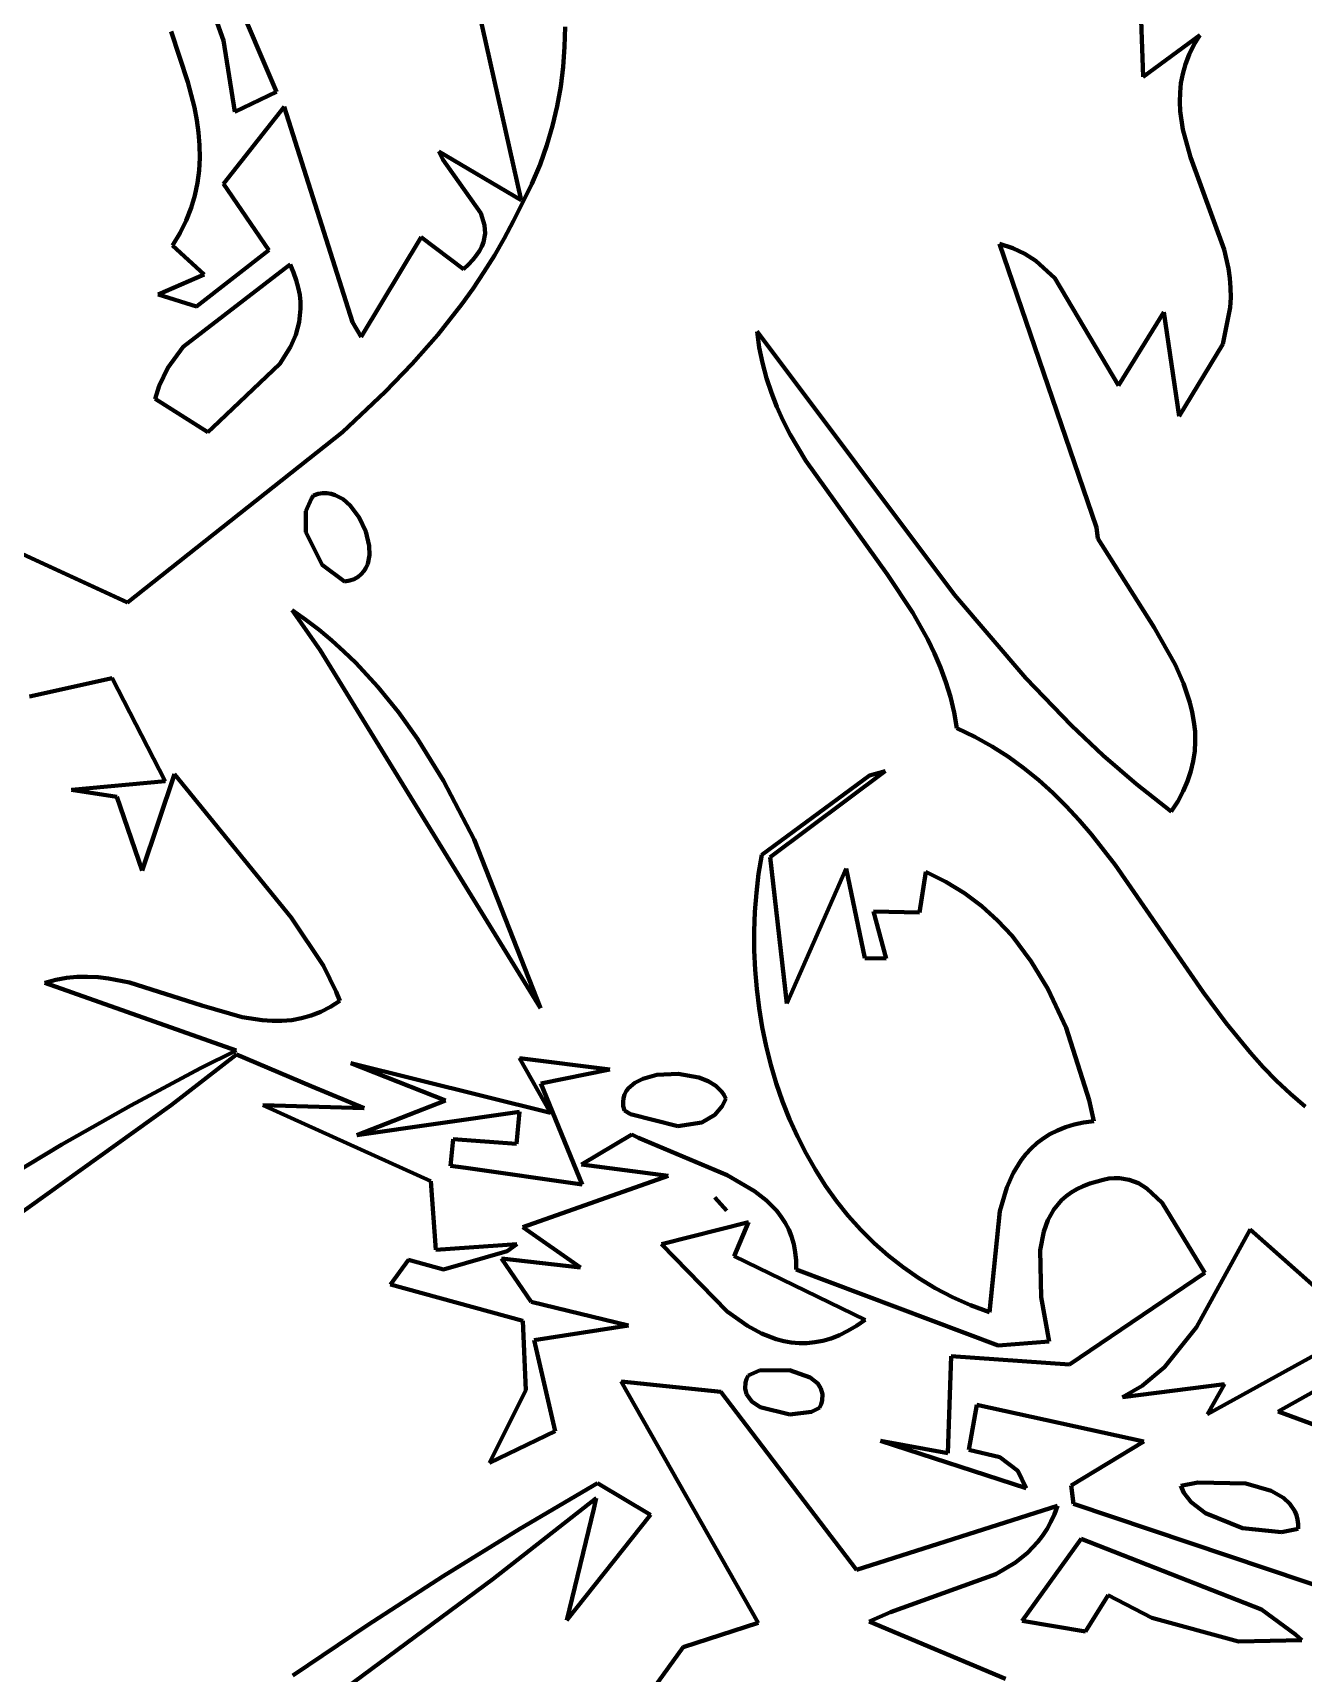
# Model space of a CAD drawing. Header units: millimetres. Extents: x 0 to 9.3, y 0 to 12.
# Drawn here: x 6.157 to 6.835, y 4.424 to 5.299 of the extents above; entities that cross this region are included whole.
import ezdxf

# ---------------------------------------------------------------- set-up
doc = ezdxf.new("R2010")
doc.units = ezdxf.units.MM
doc.layers.add('color#010101ff', color=7, linetype='CONTINUOUS', lineweight=100)
doc.layers.add('color#ffffffff', color=7, linetype='CONTINUOUS', lineweight=100)

msp = doc.modelspace()

# ---------------------------------------------------------------- linework, layer by layer
at = {"layer": 'color#010101ff'}
for p, q in [((6.36945, 5.42295), (6.41727, 5.20999)), ((6.28659, 5.26783), (6.22945, 5.40136)), ((6.74683, 5.34162), (6.74924, 5.27569)), ((6.24556, 5.33119), (6.25841, 5.29516)), ((6.23941, 5.27293), (6.23042, 5.30002)), ((6.44044, 5.29175), (6.44073, 5.30238)), ((6.74924, 5.27569), (6.77935, 5.29795)), ((6.77935, 5.29795), (6.77626, 5.29276)), ((6.25841, 5.29516), (6.26434, 5.25714)), ((6.43965, 5.28115), (6.44044, 5.29175)), ((6.77375, 5.28761), (6.77179, 5.2825)), ((6.77626, 5.29276), (6.77375, 5.28761)), ((6.43834, 5.2706), (6.43965, 5.28115)), ((6.77179, 5.2825), (6.77034, 5.27743)), ((6.2428, 5.25944), (6.23941, 5.27293)), ((6.43647, 5.26009), (6.43834, 5.2706)), ((6.76937, 5.27239), (6.76884, 5.26738)), ((6.77034, 5.27743), (6.76937, 5.27239)), ((6.26434, 5.25714), (6.28659, 5.26783)), ((6.76884, 5.26738), (6.76871, 5.2624)), ((6.76871, 5.2624), (6.76894, 5.25745)), ((6.24407, 5.25271), (6.2428, 5.25944)), ((6.245, 5.24598), (6.24407, 5.25271)), ((6.29073, 5.25974), (6.25828, 5.21861)), ((6.32726, 5.14478), (6.29073, 5.25974)), ((6.43403, 5.24964), (6.43647, 5.26009)), ((6.76894, 5.25745), (6.77038, 5.24759)), ((6.24555, 5.23927), (6.245, 5.24598)), ((6.43097, 5.23925), (6.43403, 5.24964)), ((6.77038, 5.24759), (6.77441, 5.2329)), ((6.24567, 5.23256), (6.24555, 5.23927)), ((6.41727, 5.20999), (6.37324, 5.23587)), ((6.37324, 5.23587), (6.37551, 5.23174)), ((6.42728, 5.22893), (6.43097, 5.23925)), ((6.24448, 5.21917), (6.24533, 5.22586)), ((6.24533, 5.22586), (6.24567, 5.23256)), ((6.37551, 5.23174), (6.39573, 5.20305)), ((6.42292, 5.21869), (6.42728, 5.22893)), ((6.77441, 5.2329), (6.79238, 5.18359)), ((6.24308, 5.21249), (6.24448, 5.21917)), ((6.25828, 5.21861), (6.28252, 5.18324)), ((6.41787, 5.20853), (6.42292, 5.21869)), ((6.24109, 5.20582), (6.24308, 5.21249)), ((6.41319, 5.19892), (6.41787, 5.20853)), ((6.23517, 5.1925), (6.23847, 5.19915)), ((6.23847, 5.19915), (6.24109, 5.20582)), ((6.39573, 5.20305), (6.39772, 5.1966)), ((6.23115, 5.18585), (6.23517, 5.1925)), ((6.39795, 5.19218), (6.39709, 5.18763)), ((6.39772, 5.1966), (6.39795, 5.19218)), ((6.40821, 5.18957), (6.41319, 5.19892)), ((6.24802, 5.17033), (6.23115, 5.18585)), ((6.28252, 5.18324), (6.24394, 5.15316)), ((6.36387, 5.19023), (6.33182, 5.137)), ((6.38638, 5.1731), (6.36387, 5.19023)), ((6.39498, 5.18295), (6.39341, 5.18055)), ((6.3962, 5.18531), (6.39498, 5.18295)), ((6.39709, 5.18763), (6.3962, 5.18531)), ((6.40294, 5.18046), (6.40821, 5.18957)), ((6.67966, 5.18434), (6.67254, 5.18666)), ((6.67254, 5.18666), (6.7242, 5.03522)), ((6.68609, 5.18127), (6.67966, 5.18434)), ((6.79238, 5.18359), (6.79467, 5.17346)), ((6.23685, 5.13178), (6.29115, 5.17355)), ((6.29115, 5.17355), (6.29386, 5.17564)), ((6.29386, 5.17564), (6.29572, 5.17143)), ((6.38913, 5.17563), (6.38638, 5.1731)), ((6.39147, 5.17811), (6.38913, 5.17563)), ((6.39341, 5.18055), (6.39147, 5.17811)), ((6.39739, 5.17157), (6.40294, 5.18046)), ((6.69192, 5.17753), (6.68609, 5.18127)), ((6.70199, 5.16835), (6.69192, 5.17753)), ((6.79467, 5.17346), (6.79542, 5.16833)), ((6.22355, 5.15964), (6.24802, 5.17033)), ((6.29572, 5.17143), (6.29718, 5.16733)), ((6.29718, 5.16733), (6.29828, 5.16334)), ((6.39158, 5.16291), (6.39739, 5.17157)), ((6.73597, 5.11116), (6.70199, 5.16835)), ((6.79542, 5.16833), (6.79585, 5.16317)), ((6.24394, 5.15316), (6.22355, 5.15964)), ((6.29828, 5.16334), (6.29902, 5.15945)), ((6.29902, 5.15945), (6.29942, 5.15566)), ((6.29942, 5.15566), (6.2995, 5.15197)), ((6.38551, 5.15446), (6.39158, 5.16291)), ((6.79594, 5.15796), (6.79565, 5.1527)), ((6.79585, 5.16317), (6.79594, 5.15796)), ((6.2995, 5.15197), (6.29876, 5.14486)), ((6.37268, 5.13815), (6.38551, 5.15446)), ((6.76023, 5.15026), (6.73597, 5.11116)), ((6.76833, 5.09464), (6.76023, 5.15026)), ((6.79565, 5.1527), (6.79176, 5.1331)), ((6.29693, 5.13811), (6.29414, 5.13167)), ((6.29876, 5.14486), (6.29693, 5.13811)), ((6.33182, 5.137), (6.32726, 5.14478)), ((6.359, 5.12256), (6.37268, 5.13815)), ((6.64852, 4.99931), (6.5431, 5.13991)), ((6.5431, 5.13991), (6.54428, 5.13137)), ((6.22858, 5.12049), (6.23685, 5.13178)), ((6.29414, 5.13167), (6.28842, 5.12257)), ((6.54428, 5.13137), (6.54597, 5.12309)), ((6.79176, 5.1331), (6.76833, 5.09464)), ((6.22404, 5.11096), (6.22858, 5.12049)), ((6.28842, 5.12257), (6.25276, 5.08858)), ((6.34458, 5.10761), (6.359, 5.12256)), ((6.54597, 5.12309), (6.54813, 5.11505)), ((6.54813, 5.11505), (6.55074, 5.10724)), ((6.22196, 5.10402), (6.22404, 5.11096)), ((6.24993, 5.0862), (6.22196, 5.10402)), ((6.32179, 5.08623), (6.34458, 5.10761)), ((6.55074, 5.10724), (6.55376, 5.09962)), ((6.55376, 5.09962), (6.55714, 5.09219)), ((6.2071, 4.99525), (6.32179, 5.08623)), ((6.25276, 5.08858), (6.24993, 5.0862)), ((6.55714, 5.09219), (6.56085, 5.08492)), ((6.56085, 5.08492), (6.56911, 5.07081)), ((6.56911, 5.07081), (6.61264, 5.01041)), ((6.30532, 5.05085), (6.30237, 5.04401)), ((6.30646, 5.05242), (6.30532, 5.05085)), ((6.30883, 5.05325), (6.30646, 5.05242)), ((6.31117, 5.05366), (6.30883, 5.05325)), ((6.31348, 5.05367), (6.31117, 5.05366)), ((6.31575, 5.05332), (6.31348, 5.05367)), ((6.31796, 5.05264), (6.31575, 5.05332)), ((6.32216, 5.05035), (6.31796, 5.05264)), ((6.326, 5.04705), (6.32216, 5.05035)), ((6.30237, 5.04401), (6.30228, 5.03282)), ((6.33085, 5.04066), (6.326, 5.04705)), ((6.1072, 5.04135), (6.2071, 4.99525)), ((6.30228, 5.03282), (6.31098, 5.01535)), ((6.33433, 5.03322), (6.33085, 5.04066)), ((6.33612, 5.02546), (6.33433, 5.03322)), ((6.7242, 5.03522), (6.72507, 5.02952)), ((6.33622, 5.02049), (6.33612, 5.02546)), ((6.72507, 5.02952), (6.75502, 4.982)), ((6.31098, 5.01535), (6.32298, 5.00644)), ((6.33447, 5.01388), (6.33532, 5.01593)), ((6.33532, 5.01593), (6.33622, 5.02049)), ((6.32298, 5.00644), (6.32572, 5.00696)), ((6.32572, 5.00696), (6.32811, 5.0078)), ((6.32811, 5.0078), (6.33017, 5.00894)), ((6.33017, 5.00894), (6.3319, 5.01036)), ((6.3319, 5.01036), (6.33333, 5.01201)), ((6.33333, 5.01201), (6.33447, 5.01388)), ((6.61264, 5.01041), (6.62632, 4.98982)), ((6.68652, 4.95489), (6.64852, 4.99931)), ((6.29507, 4.99116), (6.30994, 4.96992)), ((6.30236, 4.98602), (6.29507, 4.99116)), ((6.62632, 4.98982), (6.63433, 4.97552)), ((6.30938, 4.98062), (6.30236, 4.98602)), ((6.31615, 4.97499), (6.30938, 4.98062)), ((6.75502, 4.982), (6.76619, 4.96218)), ((6.32266, 4.96912), (6.31615, 4.97499)), ((6.63433, 4.97552), (6.63789, 4.96815)), ((6.30994, 4.96992), (6.42757, 4.77879)), ((6.32894, 4.96304), (6.32266, 4.96912)), ((6.34079, 4.95025), (6.32894, 4.96304)), ((6.63789, 4.96815), (6.6411, 4.96059)), ((6.19887, 4.95492), (6.15487, 4.9451)), ((6.22732, 4.9), (6.19887, 4.95492)), ((6.6411, 4.96059), (6.64392, 4.95284)), ((6.71086, 4.92969), (6.68652, 4.95489)), ((6.76619, 4.96218), (6.77068, 4.9521)), ((6.35177, 4.93671), (6.34079, 4.95025)), ((6.64392, 4.95284), (6.64633, 4.94488)), ((6.77068, 4.9521), (6.77413, 4.94191)), ((6.36195, 4.92251), (6.35177, 4.93671)), ((6.64633, 4.94488), (6.64827, 4.93668)), ((6.64827, 4.93668), (6.64972, 4.92823)), ((6.77413, 4.94191), (6.77539, 4.93676)), ((6.77539, 4.93676), (6.77631, 4.93159)), ((6.64972, 4.92823), (6.65941, 4.92361)), ((6.72787, 4.91365), (6.71086, 4.92969)), ((6.77631, 4.93159), (6.77685, 4.92639)), ((6.37584, 4.90015), (6.36195, 4.92251)), ((6.65941, 4.92361), (6.66859, 4.91849)), ((6.77698, 4.92116), (6.77668, 4.9159)), ((6.77685, 4.92639), (6.77698, 4.92116)), ((6.66859, 4.91849), (6.6773, 4.9129)), ((6.6773, 4.9129), (6.68558, 4.90688)), ((6.74561, 4.89831), (6.72787, 4.91365)), ((6.77592, 4.91062), (6.77466, 4.9053)), ((6.77668, 4.9159), (6.77592, 4.91062)), ((6.23213, 4.90375), (6.21494, 4.85232)), ((6.29454, 4.82714), (6.23213, 4.90375)), ((6.60321, 4.90298), (6.54558, 4.86057)), ((6.55009, 4.85933), (6.61146, 4.9053)), ((6.61146, 4.9053), (6.60321, 4.90298)), ((6.68558, 4.90688), (6.69345, 4.90045)), ((6.77466, 4.9053), (6.77288, 4.89995)), ((6.17729, 4.89525), (6.22732, 4.9)), ((6.20147, 4.89157), (6.17729, 4.89525)), ((6.39211, 4.8688), (6.37584, 4.90015)), ((6.69345, 4.90045), (6.70097, 4.89366)), ((6.70097, 4.89366), (6.70815, 4.88653)), ((6.76413, 4.88374), (6.74561, 4.89831)), ((6.77055, 4.89458), (6.76765, 4.88917)), ((6.77288, 4.89995), (6.77055, 4.89458)), ((6.21494, 4.85232), (6.20147, 4.89157)), ((6.70815, 4.88653), (6.71504, 4.87911)), ((6.76765, 4.88917), (6.76413, 4.88374)), ((6.71504, 4.87911), (6.72167, 4.87142)), ((6.42757, 4.77879), (6.39211, 4.8688)), ((6.72167, 4.87142), (6.73428, 4.85538)), ((6.54558, 4.86057), (6.54397, 4.85055)), ((6.55909, 4.78131), (6.55009, 4.85933)), ((6.54397, 4.85055), (6.54277, 4.84042)), ((6.59066, 4.8533), (6.55909, 4.78131)), ((6.60071, 4.80558), (6.59066, 4.8533)), ((6.63318, 4.85155), (6.62987, 4.82986)), ((6.64395, 4.84632), (6.63318, 4.85155)), ((6.73428, 4.85538), (6.78118, 4.78743)), ((6.54277, 4.84042), (6.54198, 4.83021)), ((6.65389, 4.84021), (6.64395, 4.84632)), ((6.66306, 4.83331), (6.65389, 4.84021)), ((6.67148, 4.82567), (6.66306, 4.83331)), ((6.31176, 4.80149), (6.29454, 4.82714)), ((6.54198, 4.83021), (6.5416, 4.81995)), ((6.62987, 4.82986), (6.60527, 4.8304)), ((6.60527, 4.8304), (6.61201, 4.80526)), ((6.67918, 4.81737), (6.67148, 4.82567)), ((6.5416, 4.81995), (6.54163, 4.80966)), ((6.68945, 4.80382), (6.67918, 4.81737)), ((6.54163, 4.80966), (6.54207, 4.79936)), ((6.61201, 4.80526), (6.60071, 4.80558)), ((6.31857, 4.78758), (6.31176, 4.80149)), ((6.54207, 4.79936), (6.54292, 4.78908)), ((6.6983, 4.78917), (6.68945, 4.80382)), ((6.1631, 4.79238), (6.1688, 4.79394)), ((6.26505, 4.75629), (6.1631, 4.79238)), ((6.1688, 4.79394), (6.17449, 4.79497)), ((6.17449, 4.79497), (6.18016, 4.79552)), ((6.18016, 4.79552), (6.18582, 4.79563)), ((6.18582, 4.79563), (6.19146, 4.79534)), ((6.19146, 4.79534), (6.19708, 4.7947)), ((6.19708, 4.7947), (6.20828, 4.79254)), ((6.20828, 4.79254), (6.24684, 4.78026)), ((6.54292, 4.78908), (6.54419, 4.77884)), ((6.70807, 4.76831), (6.6983, 4.78917)), ((6.24684, 4.78026), (6.2684, 4.77411)), ((6.3103, 4.77688), (6.31542, 4.77948)), ((6.31542, 4.77948), (6.3205, 4.78274)), ((6.3205, 4.78274), (6.31857, 4.78758)), ((6.78118, 4.78743), (6.7934, 4.77085)), ((6.2684, 4.77411), (6.27904, 4.77239)), ((6.27904, 4.77239), (6.28432, 4.77203)), ((6.28432, 4.77203), (6.28957, 4.77205)), ((6.28957, 4.77205), (6.29479, 4.7725)), ((6.29479, 4.7725), (6.29999, 4.77343)), ((6.29999, 4.77343), (6.30516, 4.77487)), ((6.30516, 4.77487), (6.3103, 4.77688)), ((6.54419, 4.77884), (6.54587, 4.76867)), ((6.7934, 4.77085), (6.80638, 4.75498)), ((6.54587, 4.76867), (6.54796, 4.75858)), ((6.72031, 4.72973), (6.70807, 4.76831)), ((6.26528, 4.75404), (6.23051, 4.7271)), ((6.24616, 4.74679), (6.26505, 4.75629)), ((6.30515, 4.73725), (6.26528, 4.75404)), ((6.54796, 4.75858), (6.55046, 4.74861)), ((6.80638, 4.75498), (6.81323, 4.7474)), ((6.20884, 4.72698), (6.24616, 4.74679)), ((6.32633, 4.74955), (6.3768, 4.72949)), ((6.43281, 4.723), (6.32633, 4.74955)), ((6.46452, 4.74614), (6.41632, 4.75207)), ((6.41632, 4.75207), (6.43281, 4.723)), ((6.42773, 4.73859), (6.46452, 4.74614)), ((6.55046, 4.74861), (6.55339, 4.73879)), ((6.81323, 4.7474), (6.82038, 4.74009)), ((6.33346, 4.72541), (6.30515, 4.73725)), ((6.44973, 4.68477), (6.42773, 4.73859)), ((6.47459, 4.73622), (6.47334, 4.7346)), ((6.4779, 4.73898), (6.47459, 4.73622)), ((6.48213, 4.74113), (6.4779, 4.73898)), ((6.48971, 4.74318), (6.48213, 4.74113)), ((6.501, 4.74373), (6.48971, 4.74318)), ((6.51205, 4.74179), (6.501, 4.74373)), ((6.51694, 4.73987), (6.51205, 4.74179)), ((6.52112, 4.73733), (6.51694, 4.73987)), ((6.52438, 4.73417), (6.52112, 4.73733)), ((6.55339, 4.73879), (6.55672, 4.72912)), ((6.82038, 4.74009), (6.82785, 4.7331)), ((6.23051, 4.7271), (6.03324, 4.58578)), ((6.17213, 4.70614), (6.20884, 4.72698)), ((6.36907, 4.68659), (6.27941, 4.72699)), ((6.27941, 4.72699), (6.33346, 4.72541)), ((6.3768, 4.72949), (6.32956, 4.71105)), ((6.47181, 4.7309), (6.47158, 4.72882)), ((6.47158, 4.72882), (6.47173, 4.72659)), ((6.47173, 4.72659), (6.47231, 4.7242)), ((6.47241, 4.73283), (6.47181, 4.7309)), ((6.47334, 4.7346), (6.47241, 4.73283)), ((6.52057, 4.72186), (6.52457, 4.72646)), ((6.52559, 4.73235), (6.52438, 4.73417)), ((6.52457, 4.72646), (6.52649, 4.73037)), ((6.52649, 4.73037), (6.52559, 4.73235)), ((6.55672, 4.72912), (6.56048, 4.71964)), ((6.72284, 4.71856), (6.72031, 4.72973)), ((6.82785, 4.7331), (6.83569, 4.72645)), ((6.32956, 4.71105), (6.41628, 4.72352)), ((6.41628, 4.72352), (6.41481, 4.70636)), ((6.47231, 4.7242), (6.47559, 4.72225)), ((6.47559, 4.72225), (6.50092, 4.71587)), ((6.50092, 4.71587), (6.5136, 4.71787)), ((6.5136, 4.71787), (6.52057, 4.72186)), ((6.56048, 4.71964), (6.56465, 4.71038)), ((6.71238, 4.71673), (6.71742, 4.71781)), ((6.71742, 4.71781), (6.72284, 4.71856)), ((6.47632, 4.7114), (6.44934, 4.69534)), ((6.47976, 4.70962), (6.47632, 4.7114)), ((6.52716, 4.68966), (6.47976, 4.70962)), ((6.56465, 4.71038), (6.56924, 4.70135)), ((6.69242, 4.7068), (6.69577, 4.70934)), ((6.69577, 4.70934), (6.69942, 4.71162)), ((6.69942, 4.71162), (6.7034, 4.71362)), ((6.7034, 4.71362), (6.70771, 4.71533)), ((6.70771, 4.71533), (6.71238, 4.71673)), ((6.13602, 4.68432), (6.17213, 4.70614)), ((6.38087, 4.70888), (6.37945, 4.69479)), ((6.41481, 4.70636), (6.38087, 4.70888)), ((6.56924, 4.70135), (6.57424, 4.69258)), ((6.6841, 4.69779), (6.6866, 4.70101)), ((6.6866, 4.70101), (6.68937, 4.70402)), ((6.68937, 4.70402), (6.69242, 4.7068)), ((6.37945, 4.69479), (6.38763, 4.69362)), ((6.38763, 4.69362), (6.44973, 4.68477)), ((6.44934, 4.69534), (6.4957, 4.68939)), ((6.57424, 4.69258), (6.57967, 4.6841)), ((6.67983, 4.69076), (6.6841, 4.69779)), ((6.37162, 4.64994), (6.36907, 4.68659)), ((6.4957, 4.68939), (6.41812, 4.66203)), ((6.54179, 4.68127), (6.52716, 4.68966)), ((6.57967, 4.6841), (6.58551, 4.67592)), ((6.67274, 4.67055), (6.67643, 4.68307)), ((6.67643, 4.68307), (6.67983, 4.69076)), ((6.71711, 4.68389), (6.71378, 4.68232)), ((6.72074, 4.68522), (6.71711, 4.68389)), ((6.72471, 4.6863), (6.72074, 4.68522)), ((6.72782, 4.68727), (6.72471, 4.6863)), ((6.73081, 4.68789), (6.72782, 4.68727)), ((6.73369, 4.68819), (6.73081, 4.68789)), ((6.73647, 4.68818), (6.73369, 4.68819)), ((6.74173, 4.68731), (6.73647, 4.68818)), ((6.74661, 4.68541), (6.74173, 4.68731)), ((6.75114, 4.68262), (6.74661, 4.68541)), ((6.52065, 4.67773), (6.52688, 4.67084)), ((6.52549, 4.67237), (6.52065, 4.67773)), ((6.54816, 4.67629), (6.54179, 4.68127)), ((6.55368, 4.67064), (6.54816, 4.67629)), ((6.58551, 4.67592), (6.59178, 4.66808)), ((6.70558, 4.6763), (6.70147, 4.67134)), ((6.70803, 4.67851), (6.70558, 4.6763)), ((6.71076, 4.68052), (6.70803, 4.67851)), ((6.71378, 4.68232), (6.71076, 4.68052)), ((6.75925, 4.67491), (6.75114, 4.68262)), ((6.78208, 4.63763), (6.75925, 4.67491)), ((6.52688, 4.67084), (6.52549, 4.67237)), ((6.55607, 4.66754), (6.55368, 4.67064)), ((6.55819, 4.66423), (6.55607, 4.66754)), ((6.59178, 4.66808), (6.59846, 4.6606)), ((6.66718, 4.61658), (6.67274, 4.67055)), ((6.69834, 4.66574), (6.69609, 4.6596)), ((6.70147, 4.67134), (6.69834, 4.66574)), ((6.41812, 4.66203), (6.44884, 4.64049)), ((6.49214, 4.65284), (6.5386, 4.66467)), ((6.5386, 4.66467), (6.53086, 4.64645)), ((6.56001, 4.66071), (6.55819, 4.66423)), ((6.56153, 4.65695), (6.56001, 4.66071)), ((6.56271, 4.65296), (6.56153, 4.65695)), ((6.59846, 4.6606), (6.60557, 4.65351)), ((6.69609, 4.6596), (6.69415, 4.64963)), ((6.80626, 4.6608), (6.77773, 4.60868)), ((6.86599, 4.60766), (6.80626, 4.6608)), ((6.41499, 4.65285), (6.37162, 4.64994)), ((6.37584, 4.63939), (6.40974, 4.64922)), ((6.40974, 4.64922), (6.41499, 4.65285)), ((6.52721, 4.61696), (6.49214, 4.65284)), ((6.56353, 4.64871), (6.56271, 4.65296)), ((6.56399, 4.64419), (6.56353, 4.64871)), ((6.60557, 4.65351), (6.6131, 4.64682)), ((6.69415, 4.64963), (6.6947, 4.62465)), ((6.34751, 4.63142), (6.35709, 4.64453)), ((6.35709, 4.64453), (6.37584, 4.63939)), ((6.44884, 4.64049), (6.40669, 4.64519)), ((6.40669, 4.64519), (6.42255, 4.62214)), ((6.53086, 4.64645), (6.60089, 4.61253)), ((6.56404, 4.63938), (6.56399, 4.64419)), ((6.6718, 4.59876), (6.56404, 4.63938)), ((6.6131, 4.64682), (6.62105, 4.64056)), ((6.62105, 4.64056), (6.62943, 4.63475)), ((6.4182, 4.612), (6.34751, 4.63142)), ((6.62943, 4.63475), (6.63823, 4.62943)), ((6.70987, 4.58879), (6.78208, 4.63763)), ((6.42255, 4.62214), (6.47444, 4.60959)), ((6.63823, 4.62943), (6.64745, 4.62461)), ((6.64745, 4.62461), (6.6571, 4.62032)), ((6.6947, 4.62465), (6.69905, 4.60098)), ((6.53804, 4.60927), (6.52721, 4.61696)), ((6.6571, 4.62032), (6.66718, 4.61658)), ((6.41976, 4.57506), (6.4182, 4.612)), ((6.47444, 4.60959), (6.42411, 4.60164)), ((6.54557, 4.60522), (6.53804, 4.60927)), ((6.55335, 4.60223), (6.54557, 4.60522)), ((6.58711, 4.60437), (6.58266, 4.60265)), ((6.59164, 4.60658), (6.58711, 4.60437)), ((6.59623, 4.6093), (6.59164, 4.60658)), ((6.60089, 4.61253), (6.59623, 4.6093)), ((6.77773, 4.60868), (6.76063, 4.58731)), ((6.7835, 4.56222), (6.86599, 4.60766)), ((6.42411, 4.60164), (6.43537, 4.55308)), ((6.55734, 4.60119), (6.55335, 4.60223)), ((6.5614, 4.60048), (6.55734, 4.60119)), ((6.56552, 4.60012), (6.5614, 4.60048)), ((6.5697, 4.60014), (6.56552, 4.60012)), ((6.57395, 4.60055), (6.5697, 4.60014)), ((6.57827, 4.60138), (6.57395, 4.60055)), ((6.58266, 4.60265), (6.57827, 4.60138)), ((6.69905, 4.60098), (6.6718, 4.59876)), ((6.64496, 4.54136), (6.64676, 4.5931)), ((6.64676, 4.5931), (6.70987, 4.58879)), ((6.76063, 4.58731), (6.74859, 4.57731)), ((6.86715, 4.58951), (6.82122, 4.56366)), ((6.54365, 4.45082), (6.47068, 4.57959)), ((6.47068, 4.57959), (6.52382, 4.5742)), ((6.53673, 4.57581), (6.53698, 4.57914)), ((6.53698, 4.57914), (6.53754, 4.58093)), ((6.53754, 4.58093), (6.53841, 4.5828)), ((6.53841, 4.5828), (6.54445, 4.58543)), ((6.54445, 4.58543), (6.56044, 4.58576)), ((6.56044, 4.58576), (6.57153, 4.58182)), ((6.57153, 4.58182), (6.57547, 4.57854)), ((6.57547, 4.57854), (6.5772, 4.57588)), ((6.73815, 4.57123), (6.79263, 4.57817)), ((6.79263, 4.57817), (6.7835, 4.56222)), ((6.40033, 4.53627), (6.41976, 4.57506)), ((6.52382, 4.5742), (6.59627, 4.47909)), ((6.53753, 4.57281), (6.53673, 4.57581)), ((6.54038, 4.56897), (6.53753, 4.57281)), ((6.54479, 4.56594), (6.54038, 4.56897)), ((6.5772, 4.57588), (6.57803, 4.57284)), ((6.57785, 4.56942), (6.57733, 4.56757)), ((6.57803, 4.57284), (6.57785, 4.56942)), ((6.74859, 4.57731), (6.73815, 4.57123)), ((6.56061, 4.56207), (6.54479, 4.56594)), ((6.57216, 4.56347), (6.56061, 4.56207)), ((6.5765, 4.56563), (6.57216, 4.56347)), ((6.57733, 4.56757), (6.5765, 4.56563)), ((6.66046, 4.56723), (6.65613, 4.54326)), ((6.74956, 4.54753), (6.66046, 4.56723)), ((6.82122, 4.56366), (6.92823, 4.52379)), ((6.43537, 4.55308), (6.40033, 4.53627)), ((6.68682, 4.52271), (6.60901, 4.5479)), ((6.60901, 4.5479), (6.64496, 4.54136)), ((6.65613, 4.54326), (6.67275, 4.53921)), ((6.71077, 4.52407), (6.74956, 4.54753)), ((6.67275, 4.53921), (6.68234, 4.53189)), ((6.41649, 4.50102), (6.45791, 4.52546)), ((6.45791, 4.52546), (6.4863, 4.5084)), ((6.68234, 4.53189), (6.68682, 4.52271)), ((6.7784, 4.52569), (6.76929, 4.52395)), ((6.80403, 4.52516), (6.7784, 4.52569)), ((6.8175, 4.52133), (6.80403, 4.52516)), ((6.4573, 4.5173), (6.40216, 4.47417)), ((6.45597, 4.51177), (6.4573, 4.5173)), ((6.71203, 4.51427), (6.71077, 4.52407)), ((6.76929, 4.52395), (6.77091, 4.52029)), ((6.77091, 4.52029), (6.77484, 4.51522)), ((6.82408, 4.51754), (6.8175, 4.52133)), ((6.82754, 4.51431), (6.82408, 4.51754)), ((6.44163, 4.45235), (6.45597, 4.51177)), ((6.4863, 4.5084), (6.44163, 4.45235)), ((6.59627, 4.47909), (6.70343, 4.51333)), ((6.70182, 4.5089), (6.69996, 4.50477)), ((6.70343, 4.51333), (6.70182, 4.5089)), ((6.90556, 4.44934), (6.71203, 4.51427)), ((6.77484, 4.51522), (6.78237, 4.50936)), ((6.78237, 4.50936), (6.80223, 4.50132)), ((6.83008, 4.51049), (6.82754, 4.51431)), ((6.83096, 4.50835), (6.83008, 4.51049)), ((6.83156, 4.50604), (6.83096, 4.50835)), ((6.37558, 4.47575), (6.41649, 4.50102)), ((6.69786, 4.50093), (6.69554, 4.49736)), ((6.69996, 4.50477), (6.69786, 4.50093)), ((6.80223, 4.50132), (6.82307, 4.49929)), ((6.82307, 4.49929), (6.83183, 4.50093)), ((6.83186, 4.50357), (6.83156, 4.50604)), ((6.83183, 4.50093), (6.83186, 4.50357)), ((6.68456, 4.4519), (6.71608, 4.49568)), ((6.69302, 4.49405), (6.68738, 4.48814)), ((6.69554, 4.49736), (6.69302, 4.49405)), ((6.71608, 4.49568), (6.8123, 4.45796)), ((6.68107, 4.48306), (6.67054, 4.47676)), ((6.68738, 4.48814), (6.68107, 4.48306)), ((6.40216, 4.47417), (6.15781, 4.29351)), ((6.3352, 4.44967), (6.37558, 4.47575)), ((6.67054, 4.47676), (6.61432, 4.45649)), ((6.73042, 4.4657), (6.71848, 4.44616)), ((6.75373, 4.45354), (6.73042, 4.4657)), ((6.61432, 4.45649), (6.60294, 4.45149)), ((6.8123, 4.45796), (6.83049, 4.44463)), ((6.29533, 4.42282), (6.3352, 4.44967)), ((6.50361, 4.43791), (6.54365, 4.45082)), ((6.60294, 4.45149), (6.67574, 4.421)), ((6.71848, 4.44616), (6.68456, 4.4519)), ((6.80008, 4.44099), (6.75373, 4.45354)), ((6.47536, 4.3988), (6.50361, 4.43791)), ((6.8339, 4.44157), (6.80008, 4.44099)), ((6.83049, 4.44463), (6.8339, 4.44157))]:
    msp.add_line(p, q, dxfattribs=at)
at = {"layer": 'color#ffffffff'}
for p, q in [((6.41727, 5.20999), (6.36945, 5.42295)), ((6.22945, 5.40136), (6.28659, 5.26783)), ((6.74924, 5.27569), (6.74683, 5.34162)), ((6.25841, 5.29516), (6.24556, 5.33119)), ((6.23042, 5.30002), (6.23941, 5.27293)), ((6.44073, 5.30238), (6.44044, 5.29175)), ((6.77935, 5.29795), (6.74924, 5.27569)), ((6.77626, 5.29276), (6.77935, 5.29795)), ((6.26434, 5.25714), (6.25841, 5.29516)), ((6.44044, 5.29175), (6.43965, 5.28115)), ((6.77179, 5.2825), (6.77375, 5.28761)), ((6.77375, 5.28761), (6.77626, 5.29276)), ((6.43965, 5.28115), (6.43834, 5.2706)), ((6.77034, 5.27743), (6.77179, 5.2825)), ((6.23941, 5.27293), (6.2428, 5.25944)), ((6.43834, 5.2706), (6.43647, 5.26009)), ((6.76884, 5.26738), (6.76937, 5.27239)), ((6.76937, 5.27239), (6.77034, 5.27743)), ((6.28659, 5.26783), (6.26434, 5.25714)), ((6.76871, 5.2624), (6.76884, 5.26738)), ((6.76894, 5.25745), (6.76871, 5.2624)), ((6.2428, 5.25944), (6.24407, 5.25271)), ((6.24407, 5.25271), (6.245, 5.24598)), ((6.25828, 5.21861), (6.29073, 5.25974)), ((6.29073, 5.25974), (6.32726, 5.14478)), ((6.43647, 5.26009), (6.43403, 5.24964)), ((6.77038, 5.24759), (6.76894, 5.25745)), ((6.245, 5.24598), (6.24555, 5.23927)), ((6.43403, 5.24964), (6.43097, 5.23925)), ((6.77441, 5.2329), (6.77038, 5.24759)), ((6.24555, 5.23927), (6.24567, 5.23256)), ((6.37551, 5.23174), (6.37324, 5.23587)), ((6.37324, 5.23587), (6.41727, 5.20999)), ((6.43097, 5.23925), (6.42728, 5.22893)), ((6.24533, 5.22586), (6.24448, 5.21917)), ((6.24567, 5.23256), (6.24533, 5.22586)), ((6.39573, 5.20305), (6.37551, 5.23174)), ((6.42728, 5.22893), (6.42292, 5.21869)), ((6.79238, 5.18359), (6.77441, 5.2329)), ((6.24448, 5.21917), (6.24308, 5.21249)), ((6.28252, 5.18324), (6.25828, 5.21861)), ((6.42292, 5.21869), (6.41787, 5.20853)), ((6.24308, 5.21249), (6.24109, 5.20582)), ((6.41787, 5.20853), (6.41319, 5.19892)), ((6.23847, 5.19915), (6.23517, 5.1925)), ((6.24109, 5.20582), (6.23847, 5.19915)), ((6.39772, 5.1966), (6.39573, 5.20305)), ((6.23517, 5.1925), (6.23115, 5.18585)), ((6.39709, 5.18763), (6.39795, 5.19218)), ((6.39795, 5.19218), (6.39772, 5.1966)), ((6.41319, 5.19892), (6.40821, 5.18957)), ((6.23115, 5.18585), (6.24802, 5.17033)), ((6.24394, 5.15316), (6.28252, 5.18324)), ((6.33182, 5.137), (6.36387, 5.19023)), ((6.36387, 5.19023), (6.38638, 5.1731)), ((6.39341, 5.18055), (6.39498, 5.18295)), ((6.39498, 5.18295), (6.3962, 5.18531)), ((6.3962, 5.18531), (6.39709, 5.18763)), ((6.40821, 5.18957), (6.40294, 5.18046)), ((6.7242, 5.03522), (6.67254, 5.18666)), ((6.67254, 5.18666), (6.67966, 5.18434)), ((6.67966, 5.18434), (6.68609, 5.18127)), ((6.79467, 5.17346), (6.79238, 5.18359)), ((6.29115, 5.17355), (6.23685, 5.13178)), ((6.29386, 5.17564), (6.29115, 5.17355)), ((6.29572, 5.17143), (6.29386, 5.17564)), ((6.38638, 5.1731), (6.38913, 5.17563)), ((6.38913, 5.17563), (6.39147, 5.17811)), ((6.39147, 5.17811), (6.39341, 5.18055)), ((6.40294, 5.18046), (6.39739, 5.17157)), ((6.68609, 5.18127), (6.69192, 5.17753)), ((6.69192, 5.17753), (6.70199, 5.16835)), ((6.79542, 5.16833), (6.79467, 5.17346)), ((6.24802, 5.17033), (6.22355, 5.15964)), ((6.29718, 5.16733), (6.29572, 5.17143)), ((6.29828, 5.16334), (6.29718, 5.16733)), ((6.39739, 5.17157), (6.39158, 5.16291)), ((6.70199, 5.16835), (6.73597, 5.11116)), ((6.79585, 5.16317), (6.79542, 5.16833)), ((6.22355, 5.15964), (6.24394, 5.15316)), ((6.29902, 5.15945), (6.29828, 5.16334)), ((6.29942, 5.15566), (6.29902, 5.15945)), ((6.2995, 5.15197), (6.29942, 5.15566)), ((6.39158, 5.16291), (6.38551, 5.15446)), ((6.79565, 5.1527), (6.79594, 5.15796)), ((6.79594, 5.15796), (6.79585, 5.16317)), ((6.29876, 5.14486), (6.2995, 5.15197)), ((6.38551, 5.15446), (6.37268, 5.13815)), ((6.73597, 5.11116), (6.76023, 5.15026)), ((6.76023, 5.15026), (6.76833, 5.09464)), ((6.79176, 5.1331), (6.79565, 5.1527)), ((6.29414, 5.13167), (6.29693, 5.13811)), ((6.29693, 5.13811), (6.29876, 5.14486)), ((6.32726, 5.14478), (6.33182, 5.137)), ((6.37268, 5.13815), (6.359, 5.12256)), ((6.54428, 5.13137), (6.5431, 5.13991)), ((6.5431, 5.13991), (6.64852, 4.99931)), ((6.23685, 5.13178), (6.22858, 5.12049)), ((6.28842, 5.12257), (6.29414, 5.13167)), ((6.54597, 5.12309), (6.54428, 5.13137)), ((6.76833, 5.09464), (6.79176, 5.1331)), ((6.22858, 5.12049), (6.22404, 5.11096)), ((6.25276, 5.08858), (6.28842, 5.12257)), ((6.359, 5.12256), (6.34458, 5.10761)), ((6.54813, 5.11505), (6.54597, 5.12309)), ((6.55074, 5.10724), (6.54813, 5.11505)), ((6.22404, 5.11096), (6.22196, 5.10402)), ((6.22196, 5.10402), (6.24993, 5.0862)), ((6.34458, 5.10761), (6.32179, 5.08623)), ((6.55376, 5.09962), (6.55074, 5.10724)), ((6.55714, 5.09219), (6.55376, 5.09962)), ((6.32179, 5.08623), (6.2071, 4.99525)), ((6.24993, 5.0862), (6.25276, 5.08858)), ((6.56085, 5.08492), (6.55714, 5.09219)), ((6.56911, 5.07081), (6.56085, 5.08492)), ((6.61264, 5.01041), (6.56911, 5.07081)), ((6.30237, 5.04401), (6.30532, 5.05085)), ((6.30532, 5.05085), (6.30646, 5.05242)), ((6.30646, 5.05242), (6.30883, 5.05325)), ((6.30883, 5.05325), (6.31117, 5.05366)), ((6.31117, 5.05366), (6.31348, 5.05367)), ((6.31348, 5.05367), (6.31575, 5.05332)), ((6.31575, 5.05332), (6.31796, 5.05264)), ((6.31796, 5.05264), (6.32216, 5.05035)), ((6.32216, 5.05035), (6.326, 5.04705)), ((6.30228, 5.03282), (6.30237, 5.04401)), ((6.326, 5.04705), (6.33085, 5.04066)), ((6.2071, 4.99525), (6.1072, 5.04135)), ((6.31098, 5.01535), (6.30228, 5.03282)), ((6.33085, 5.04066), (6.33433, 5.03322)), ((6.33433, 5.03322), (6.33612, 5.02546)), ((6.72507, 5.02952), (6.7242, 5.03522)), ((6.33612, 5.02546), (6.33622, 5.02049)), ((6.75502, 4.982), (6.72507, 5.02952)), ((6.32298, 5.00644), (6.31098, 5.01535)), ((6.33532, 5.01593), (6.33447, 5.01388)), ((6.33622, 5.02049), (6.33532, 5.01593)), ((6.32572, 5.00696), (6.32298, 5.00644)), ((6.32811, 5.0078), (6.32572, 5.00696)), ((6.33017, 5.00894), (6.32811, 5.0078)), ((6.3319, 5.01036), (6.33017, 5.00894)), ((6.33333, 5.01201), (6.3319, 5.01036)), ((6.33447, 5.01388), (6.33333, 5.01201)), ((6.62632, 4.98982), (6.61264, 5.01041)), ((6.64852, 4.99931), (6.68652, 4.95489)), ((6.29507, 4.99116), (6.30236, 4.98602)), ((6.30994, 4.96992), (6.29507, 4.99116)), ((6.63433, 4.97552), (6.62632, 4.98982)), ((6.30236, 4.98602), (6.30938, 4.98062)), ((6.30938, 4.98062), (6.31615, 4.97499)), ((6.76619, 4.96218), (6.75502, 4.982)), ((6.31615, 4.97499), (6.32266, 4.96912)), ((6.63789, 4.96815), (6.63433, 4.97552)), ((6.42757, 4.77879), (6.30994, 4.96992)), ((6.32266, 4.96912), (6.32894, 4.96304)), ((6.32894, 4.96304), (6.34079, 4.95025)), ((6.6411, 4.96059), (6.63789, 4.96815)), ((6.15487, 4.9451), (6.19887, 4.95492)), ((6.19887, 4.95492), (6.22732, 4.9)), ((6.64392, 4.95284), (6.6411, 4.96059)), ((6.68652, 4.95489), (6.71086, 4.92969)), ((6.77068, 4.9521), (6.76619, 4.96218)), ((6.34079, 4.95025), (6.35177, 4.93671)), ((6.64633, 4.94488), (6.64392, 4.95284)), ((6.77413, 4.94191), (6.77068, 4.9521)), ((6.35177, 4.93671), (6.36195, 4.92251)), ((6.64827, 4.93668), (6.64633, 4.94488)), ((6.64972, 4.92823), (6.64827, 4.93668)), ((6.77539, 4.93676), (6.77413, 4.94191)), ((6.77631, 4.93159), (6.77539, 4.93676)), ((6.65941, 4.92361), (6.64972, 4.92823)), ((6.71086, 4.92969), (6.72787, 4.91365)), ((6.77685, 4.92639), (6.77631, 4.93159)), ((6.36195, 4.92251), (6.37584, 4.90015)), ((6.66859, 4.91849), (6.65941, 4.92361)), ((6.77668, 4.9159), (6.77698, 4.92116)), ((6.77698, 4.92116), (6.77685, 4.92639)), ((6.6773, 4.9129), (6.66859, 4.91849)), ((6.68558, 4.90688), (6.6773, 4.9129)), ((6.72787, 4.91365), (6.74561, 4.89831)), ((6.77466, 4.9053), (6.77592, 4.91062)), ((6.77592, 4.91062), (6.77668, 4.9159)), ((6.21494, 4.85232), (6.23213, 4.90375)), ((6.23213, 4.90375), (6.29454, 4.82714)), ((6.54558, 4.86057), (6.60321, 4.90298)), ((6.61146, 4.9053), (6.55009, 4.85933)), ((6.60321, 4.90298), (6.61146, 4.9053)), ((6.69345, 4.90045), (6.68558, 4.90688)), ((6.77288, 4.89995), (6.77466, 4.9053)), ((6.22732, 4.9), (6.17729, 4.89525)), ((6.17729, 4.89525), (6.20147, 4.89157)), ((6.37584, 4.90015), (6.39211, 4.8688)), ((6.70097, 4.89366), (6.69345, 4.90045)), ((6.70815, 4.88653), (6.70097, 4.89366)), ((6.74561, 4.89831), (6.76413, 4.88374)), ((6.76765, 4.88917), (6.77055, 4.89458)), ((6.77055, 4.89458), (6.77288, 4.89995)), ((6.20147, 4.89157), (6.21494, 4.85232)), ((6.71504, 4.87911), (6.70815, 4.88653)), ((6.76413, 4.88374), (6.76765, 4.88917)), ((6.72167, 4.87142), (6.71504, 4.87911)), ((6.39211, 4.8688), (6.42757, 4.77879)), ((6.73428, 4.85538), (6.72167, 4.87142)), ((6.54397, 4.85055), (6.54558, 4.86057)), ((6.55009, 4.85933), (6.55909, 4.78131)), ((6.54277, 4.84042), (6.54397, 4.85055)), ((6.55909, 4.78131), (6.59066, 4.8533)), ((6.59066, 4.8533), (6.60071, 4.80558)), ((6.62987, 4.82986), (6.63318, 4.85155)), ((6.63318, 4.85155), (6.64395, 4.84632)), ((6.78118, 4.78743), (6.73428, 4.85538)), ((6.54198, 4.83021), (6.54277, 4.84042)), ((6.64395, 4.84632), (6.65389, 4.84021)), ((6.65389, 4.84021), (6.66306, 4.83331)), ((6.66306, 4.83331), (6.67148, 4.82567)), ((6.29454, 4.82714), (6.31176, 4.80149)), ((6.5416, 4.81995), (6.54198, 4.83021)), ((6.61201, 4.80526), (6.60527, 4.8304)), ((6.60527, 4.8304), (6.62987, 4.82986)), ((6.67148, 4.82567), (6.67918, 4.81737)), ((6.54163, 4.80966), (6.5416, 4.81995)), ((6.67918, 4.81737), (6.68945, 4.80382)), ((6.54207, 4.79936), (6.54163, 4.80966)), ((6.60071, 4.80558), (6.61201, 4.80526)), ((6.31176, 4.80149), (6.31857, 4.78758)), ((6.54292, 4.78908), (6.54207, 4.79936)), ((6.68945, 4.80382), (6.6983, 4.78917)), ((6.1688, 4.79394), (6.1631, 4.79238)), ((6.1631, 4.79238), (6.26505, 4.75629)), ((6.17449, 4.79497), (6.1688, 4.79394)), ((6.18016, 4.79552), (6.17449, 4.79497)), ((6.18582, 4.79563), (6.18016, 4.79552)), ((6.19146, 4.79534), (6.18582, 4.79563)), ((6.19708, 4.7947), (6.19146, 4.79534)), ((6.20828, 4.79254), (6.19708, 4.7947)), ((6.24684, 4.78026), (6.20828, 4.79254)), ((6.54419, 4.77884), (6.54292, 4.78908)), ((6.6983, 4.78917), (6.70807, 4.76831)), ((6.2684, 4.77411), (6.24684, 4.78026)), ((6.31542, 4.77948), (6.3103, 4.77688)), ((6.3205, 4.78274), (6.31542, 4.77948)), ((6.31857, 4.78758), (6.3205, 4.78274)), ((6.7934, 4.77085), (6.78118, 4.78743)), ((6.27904, 4.77239), (6.2684, 4.77411)), ((6.28432, 4.77203), (6.27904, 4.77239)), ((6.28957, 4.77205), (6.28432, 4.77203)), ((6.29479, 4.7725), (6.28957, 4.77205)), ((6.29999, 4.77343), (6.29479, 4.7725)), ((6.30516, 4.77487), (6.29999, 4.77343)), ((6.3103, 4.77688), (6.30516, 4.77487)), ((6.54587, 4.76867), (6.54419, 4.77884)), ((6.80638, 4.75498), (6.7934, 4.77085)), ((6.54796, 4.75858), (6.54587, 4.76867)), ((6.70807, 4.76831), (6.72031, 4.72973)), ((6.23051, 4.7271), (6.26528, 4.75404)), ((6.26505, 4.75629), (6.24616, 4.74679)), ((6.26528, 4.75404), (6.30515, 4.73725)), ((6.55046, 4.74861), (6.54796, 4.75858)), ((6.81323, 4.7474), (6.80638, 4.75498)), ((6.24616, 4.74679), (6.20884, 4.72698)), ((6.32633, 4.74955), (6.43281, 4.723)), ((6.3768, 4.72949), (6.32633, 4.74955)), ((6.43281, 4.723), (6.41632, 4.75207)), ((6.41632, 4.75207), (6.46452, 4.74614)), ((6.46452, 4.74614), (6.42773, 4.73859)), ((6.55339, 4.73879), (6.55046, 4.74861)), ((6.82038, 4.74009), (6.81323, 4.7474)), ((6.30515, 4.73725), (6.33346, 4.72541)), ((6.42773, 4.73859), (6.44973, 4.68477)), ((6.47334, 4.7346), (6.47459, 4.73622)), ((6.47459, 4.73622), (6.4779, 4.73898)), ((6.4779, 4.73898), (6.48213, 4.74113)), ((6.48213, 4.74113), (6.48971, 4.74318)), ((6.48971, 4.74318), (6.501, 4.74373)), ((6.501, 4.74373), (6.51205, 4.74179)), ((6.51205, 4.74179), (6.51694, 4.73987)), ((6.51694, 4.73987), (6.52112, 4.73733)), ((6.52112, 4.73733), (6.52438, 4.73417)), ((6.55672, 4.72912), (6.55339, 4.73879)), ((6.82785, 4.7331), (6.82038, 4.74009)), ((6.03324, 4.58578), (6.23051, 4.7271)), ((6.20884, 4.72698), (6.17213, 4.70614)), ((6.33346, 4.72541), (6.27941, 4.72699)), ((6.27941, 4.72699), (6.36907, 4.68659)), ((6.32956, 4.71105), (6.3768, 4.72949)), ((6.47158, 4.72882), (6.47181, 4.7309)), ((6.47173, 4.72659), (6.47158, 4.72882)), ((6.47231, 4.7242), (6.47173, 4.72659)), ((6.47181, 4.7309), (6.47241, 4.73283)), ((6.47241, 4.73283), (6.47334, 4.7346)), ((6.52457, 4.72646), (6.52057, 4.72186)), ((6.52438, 4.73417), (6.52559, 4.73235)), ((6.52649, 4.73037), (6.52457, 4.72646)), ((6.52559, 4.73235), (6.52649, 4.73037)), ((6.56048, 4.71964), (6.55672, 4.72912)), ((6.72031, 4.72973), (6.72284, 4.71856)), ((6.83569, 4.72645), (6.82785, 4.7331)), ((6.41628, 4.72352), (6.32956, 4.71105)), ((6.41481, 4.70636), (6.41628, 4.72352)), ((6.47559, 4.72225), (6.47231, 4.7242)), ((6.50092, 4.71587), (6.47559, 4.72225)), ((6.5136, 4.71787), (6.50092, 4.71587)), ((6.52057, 4.72186), (6.5136, 4.71787)), ((6.56465, 4.71038), (6.56048, 4.71964)), ((6.71742, 4.71781), (6.71238, 4.71673)), ((6.72284, 4.71856), (6.71742, 4.71781)), ((6.44934, 4.69534), (6.47632, 4.7114)), ((6.47632, 4.7114), (6.47976, 4.70962)), ((6.47976, 4.70962), (6.52716, 4.68966)), ((6.56924, 4.70135), (6.56465, 4.71038)), ((6.69577, 4.70934), (6.69242, 4.7068)), ((6.69942, 4.71162), (6.69577, 4.70934)), ((6.7034, 4.71362), (6.69942, 4.71162)), ((6.70771, 4.71533), (6.7034, 4.71362)), ((6.71238, 4.71673), (6.70771, 4.71533)), ((6.17213, 4.70614), (6.13602, 4.68432)), ((6.37945, 4.69479), (6.38087, 4.70888)), ((6.38087, 4.70888), (6.41481, 4.70636)), ((6.57424, 4.69258), (6.56924, 4.70135)), ((6.6866, 4.70101), (6.6841, 4.69779)), ((6.68937, 4.70402), (6.6866, 4.70101)), ((6.69242, 4.7068), (6.68937, 4.70402)), ((6.38763, 4.69362), (6.37945, 4.69479)), ((6.44973, 4.68477), (6.38763, 4.69362)), ((6.4957, 4.68939), (6.44934, 4.69534)), ((6.57967, 4.6841), (6.57424, 4.69258)), ((6.6841, 4.69779), (6.67983, 4.69076)), ((6.36907, 4.68659), (6.37162, 4.64994)), ((6.41812, 4.66203), (6.4957, 4.68939)), ((6.52716, 4.68966), (6.54179, 4.68127)), ((6.58551, 4.67592), (6.57967, 4.6841)), ((6.67643, 4.68307), (6.67274, 4.67055)), ((6.67983, 4.69076), (6.67643, 4.68307)), ((6.71378, 4.68232), (6.71711, 4.68389)), ((6.71711, 4.68389), (6.72074, 4.68522)), ((6.72074, 4.68522), (6.72471, 4.6863)), ((6.72471, 4.6863), (6.72782, 4.68727)), ((6.72782, 4.68727), (6.73081, 4.68789)), ((6.73081, 4.68789), (6.73369, 4.68819)), ((6.73369, 4.68819), (6.73647, 4.68818)), ((6.73647, 4.68818), (6.74173, 4.68731)), ((6.74173, 4.68731), (6.74661, 4.68541)), ((6.74661, 4.68541), (6.75114, 4.68262)), ((6.52065, 4.67773), (6.52549, 4.67237)), ((6.52688, 4.67084), (6.52065, 4.67773)), ((6.54179, 4.68127), (6.54816, 4.67629)), ((6.54816, 4.67629), (6.55368, 4.67064)), ((6.59178, 4.66808), (6.58551, 4.67592)), ((6.70147, 4.67134), (6.70558, 4.6763)), ((6.70558, 4.6763), (6.70803, 4.67851)), ((6.70803, 4.67851), (6.71076, 4.68052)), ((6.71076, 4.68052), (6.71378, 4.68232)), ((6.75114, 4.68262), (6.75925, 4.67491)), ((6.75925, 4.67491), (6.78208, 4.63763)), ((6.52549, 4.67237), (6.52688, 4.67084)), ((6.55368, 4.67064), (6.55607, 4.66754)), ((6.55607, 4.66754), (6.55819, 4.66423)), ((6.59846, 4.6606), (6.59178, 4.66808)), ((6.67274, 4.67055), (6.66718, 4.61658)), ((6.69609, 4.6596), (6.69834, 4.66574)), ((6.69834, 4.66574), (6.70147, 4.67134)), ((6.44884, 4.64049), (6.41812, 4.66203)), ((6.5386, 4.66467), (6.49214, 4.65284)), ((6.53086, 4.64645), (6.5386, 4.66467)), ((6.55819, 4.66423), (6.56001, 4.66071)), ((6.56001, 4.66071), (6.56153, 4.65695)), ((6.56153, 4.65695), (6.56271, 4.65296)), ((6.60557, 4.65351), (6.59846, 4.6606)), ((6.69415, 4.64963), (6.69609, 4.6596)), ((6.77773, 4.60868), (6.80626, 4.6608)), ((6.80626, 4.6608), (6.86599, 4.60766)), ((6.37162, 4.64994), (6.41499, 4.65285)), ((6.40974, 4.64922), (6.37584, 4.63939)), ((6.41499, 4.65285), (6.40974, 4.64922)), ((6.49214, 4.65284), (6.52721, 4.61696)), ((6.56271, 4.65296), (6.56353, 4.64871)), ((6.56353, 4.64871), (6.56399, 4.64419)), ((6.6131, 4.64682), (6.60557, 4.65351)), ((6.6947, 4.62465), (6.69415, 4.64963)), ((6.35709, 4.64453), (6.34751, 4.63142)), ((6.37584, 4.63939), (6.35709, 4.64453)), ((6.42255, 4.62214), (6.40669, 4.64519)), ((6.40669, 4.64519), (6.44884, 4.64049)), ((6.60089, 4.61253), (6.53086, 4.64645)), ((6.56399, 4.64419), (6.56404, 4.63938)), ((6.56404, 4.63938), (6.6718, 4.59876)), ((6.62105, 4.64056), (6.6131, 4.64682)), ((6.62943, 4.63475), (6.62105, 4.64056)), ((6.34751, 4.63142), (6.4182, 4.612)), ((6.63823, 4.62943), (6.62943, 4.63475)), ((6.78208, 4.63763), (6.70987, 4.58879)), ((6.47444, 4.60959), (6.42255, 4.62214)), ((6.64745, 4.62461), (6.63823, 4.62943)), ((6.6571, 4.62032), (6.64745, 4.62461)), ((6.69905, 4.60098), (6.6947, 4.62465)), ((6.52721, 4.61696), (6.53804, 4.60927)), ((6.66718, 4.61658), (6.6571, 4.62032)), ((6.4182, 4.612), (6.41976, 4.57506)), ((6.42411, 4.60164), (6.47444, 4.60959)), ((6.53804, 4.60927), (6.54557, 4.60522)), ((6.54557, 4.60522), (6.55335, 4.60223)), ((6.58266, 4.60265), (6.58711, 4.60437)), ((6.58711, 4.60437), (6.59164, 4.60658)), ((6.59164, 4.60658), (6.59623, 4.6093)), ((6.59623, 4.6093), (6.60089, 4.61253)), ((6.76063, 4.58731), (6.77773, 4.60868)), ((6.86599, 4.60766), (6.7835, 4.56222)), ((6.43537, 4.55308), (6.42411, 4.60164)), ((6.55335, 4.60223), (6.55734, 4.60119)), ((6.55734, 4.60119), (6.5614, 4.60048)), ((6.5614, 4.60048), (6.56552, 4.60012)), ((6.56552, 4.60012), (6.5697, 4.60014)), ((6.5697, 4.60014), (6.57395, 4.60055)), ((6.57395, 4.60055), (6.57827, 4.60138)), ((6.57827, 4.60138), (6.58266, 4.60265)), ((6.6718, 4.59876), (6.69905, 4.60098)), ((6.64676, 4.5931), (6.64496, 4.54136)), ((6.70987, 4.58879), (6.64676, 4.5931)), ((6.74859, 4.57731), (6.76063, 4.58731)), ((6.82122, 4.56366), (6.86715, 4.58951)), ((6.52382, 4.5742), (6.47068, 4.57959)), ((6.47068, 4.57959), (6.54365, 4.45082)), ((6.53698, 4.57914), (6.53673, 4.57581)), ((6.53754, 4.58093), (6.53698, 4.57914)), ((6.53841, 4.5828), (6.53754, 4.58093)), ((6.54445, 4.58543), (6.53841, 4.5828)), ((6.56044, 4.58576), (6.54445, 4.58543)), ((6.57153, 4.58182), (6.56044, 4.58576)), ((6.57547, 4.57854), (6.57153, 4.58182)), ((6.5772, 4.57588), (6.57547, 4.57854)), ((6.79263, 4.57817), (6.73815, 4.57123)), ((6.7835, 4.56222), (6.79263, 4.57817)), ((6.41976, 4.57506), (6.40033, 4.53627)), ((6.59627, 4.47909), (6.52382, 4.5742)), ((6.53673, 4.57581), (6.53753, 4.57281)), ((6.53753, 4.57281), (6.54038, 4.56897)), ((6.54038, 4.56897), (6.54479, 4.56594)), ((6.57803, 4.57284), (6.5772, 4.57588)), ((6.57733, 4.56757), (6.57785, 4.56942)), ((6.57785, 4.56942), (6.57803, 4.57284)), ((6.73815, 4.57123), (6.74859, 4.57731)), ((6.54479, 4.56594), (6.56061, 4.56207)), ((6.56061, 4.56207), (6.57216, 4.56347)), ((6.57216, 4.56347), (6.5765, 4.56563)), ((6.5765, 4.56563), (6.57733, 4.56757)), ((6.65613, 4.54326), (6.66046, 4.56723)), ((6.66046, 4.56723), (6.74956, 4.54753)), ((6.92823, 4.52379), (6.82122, 4.56366)), ((6.40033, 4.53627), (6.43537, 4.55308)), ((6.64496, 4.54136), (6.60901, 4.5479)), ((6.60901, 4.5479), (6.68682, 4.52271)), ((6.67275, 4.53921), (6.65613, 4.54326)), ((6.74956, 4.54753), (6.71077, 4.52407)), ((6.68234, 4.53189), (6.67275, 4.53921)), ((6.45791, 4.52546), (6.41649, 4.50102)), ((6.4863, 4.5084), (6.45791, 4.52546)), ((6.68682, 4.52271), (6.68234, 4.53189)), ((6.76929, 4.52395), (6.7784, 4.52569)), ((6.7784, 4.52569), (6.80403, 4.52516)), ((6.80403, 4.52516), (6.8175, 4.52133)), ((6.40216, 4.47417), (6.4573, 4.5173)), ((6.4573, 4.5173), (6.45597, 4.51177)), ((6.71077, 4.52407), (6.71203, 4.51427)), ((6.77091, 4.52029), (6.76929, 4.52395)), ((6.77484, 4.51522), (6.77091, 4.52029)), ((6.8175, 4.52133), (6.82408, 4.51754)), ((6.82408, 4.51754), (6.82754, 4.51431)), ((6.45597, 4.51177), (6.44163, 4.45235)), ((6.44163, 4.45235), (6.4863, 4.5084)), ((6.70343, 4.51333), (6.59627, 4.47909)), ((6.69996, 4.50477), (6.70182, 4.5089)), ((6.70182, 4.5089), (6.70343, 4.51333)), ((6.71203, 4.51427), (6.90556, 4.44934)), ((6.78237, 4.50936), (6.77484, 4.51522)), ((6.80223, 4.50132), (6.78237, 4.50936)), ((6.82754, 4.51431), (6.83008, 4.51049)), ((6.83008, 4.51049), (6.83096, 4.50835)), ((6.83096, 4.50835), (6.83156, 4.50604)), ((6.41649, 4.50102), (6.37558, 4.47575)), ((6.69554, 4.49736), (6.69786, 4.50093)), ((6.69786, 4.50093), (6.69996, 4.50477)), ((6.82307, 4.49929), (6.80223, 4.50132)), ((6.83183, 4.50093), (6.82307, 4.49929)), ((6.83156, 4.50604), (6.83186, 4.50357)), ((6.83186, 4.50357), (6.83183, 4.50093)), ((6.71608, 4.49568), (6.68456, 4.4519)), ((6.68738, 4.48814), (6.69302, 4.49405)), ((6.69302, 4.49405), (6.69554, 4.49736)), ((6.8123, 4.45796), (6.71608, 4.49568)), ((6.67054, 4.47676), (6.68107, 4.48306)), ((6.68107, 4.48306), (6.68738, 4.48814)), ((6.15781, 4.29351), (6.40216, 4.47417)), ((6.37558, 4.47575), (6.3352, 4.44967)), ((6.61432, 4.45649), (6.67054, 4.47676)), ((6.71848, 4.44616), (6.73042, 4.4657)), ((6.73042, 4.4657), (6.75373, 4.45354)), ((6.60294, 4.45149), (6.61432, 4.45649)), ((6.83049, 4.44463), (6.8123, 4.45796)), ((6.3352, 4.44967), (6.29533, 4.42282)), ((6.54365, 4.45082), (6.50361, 4.43791)), ((6.67574, 4.421), (6.60294, 4.45149)), ((6.68456, 4.4519), (6.71848, 4.44616)), ((6.75373, 4.45354), (6.80008, 4.44099)), ((6.50361, 4.43791), (6.47536, 4.3988)), ((6.80008, 4.44099), (6.8339, 4.44157)), ((6.8339, 4.44157), (6.83049, 4.44463))]:
    msp.add_line(p, q, dxfattribs=at)

doc.saveas('drawing.dxf')
